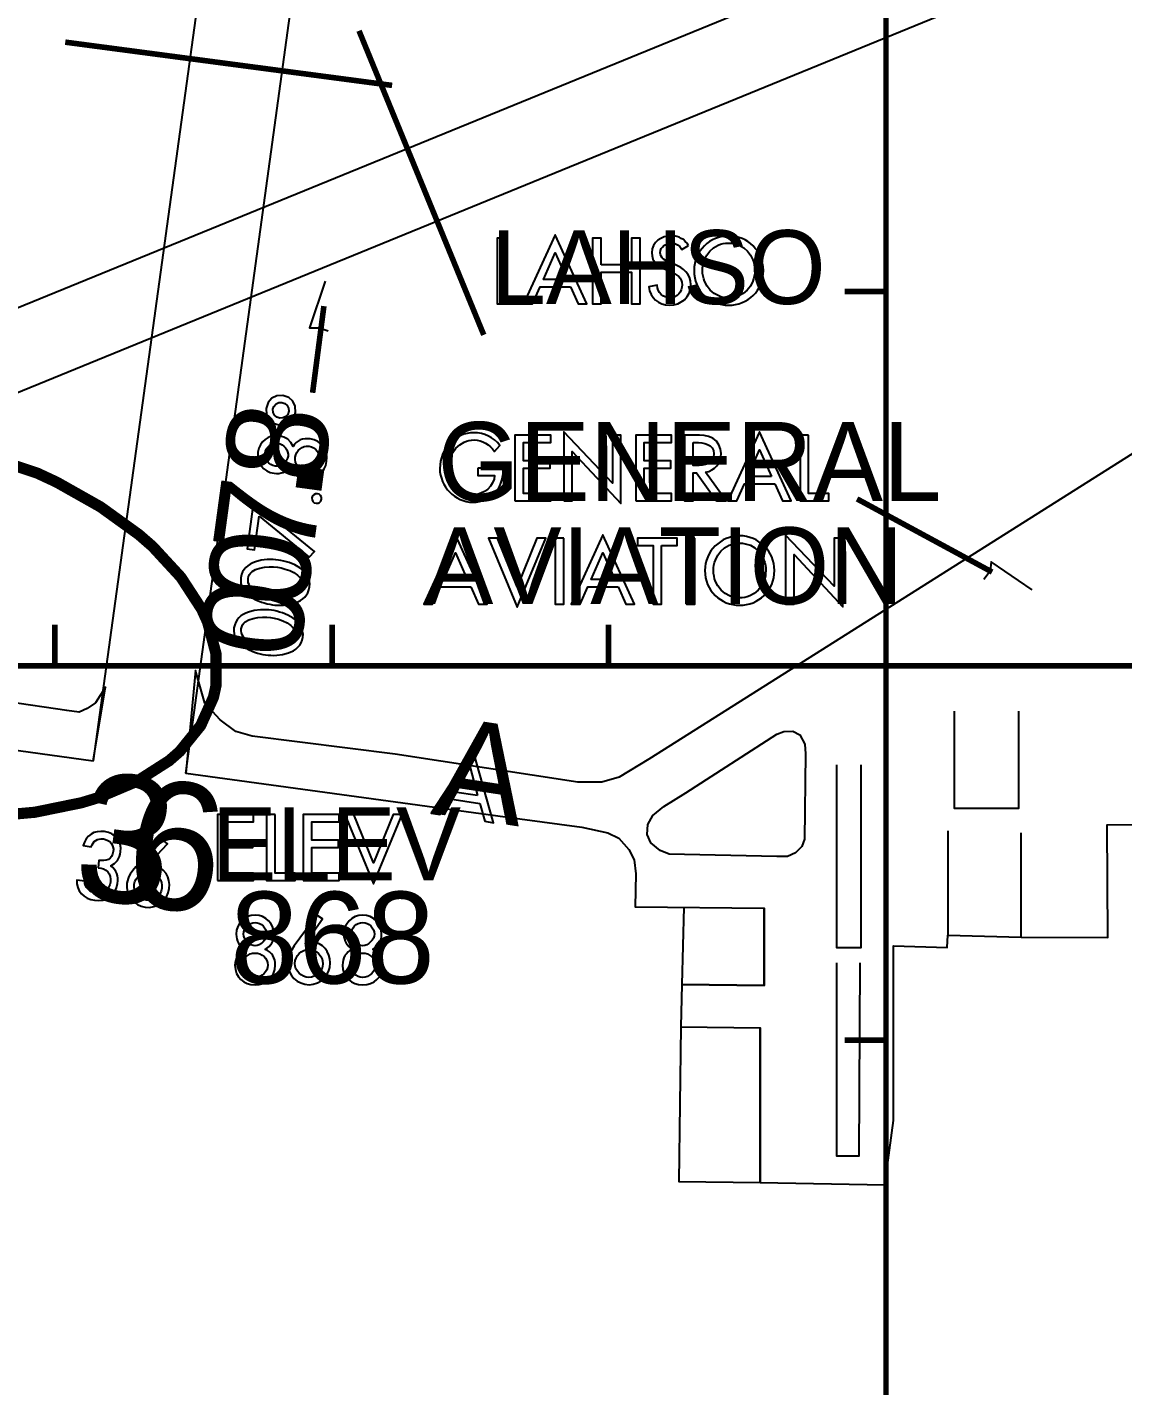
# Model space of a CAD drawing. Extents: x 0.08 to 5.7, y 0.31 to 7.95.
# Drawn here: x 1.497 to 2.559, y 1.907 to 3.225 of the extents above; entities that cross this region are included whole.
import ezdxf

# ---------------------------------------------------------------- set-up
doc = ezdxf.new("R2010")
doc.units = 0
doc.layers.get('0').update_dxf_attribs({"linetype": 'CONTINUOUS'})

msp = doc.modelspace()

# ---------------------------------------------------------------- linework, layer by layer
at = {"color": 0, "const_width": 0.005417}
for points in [[(2.32958, 7.62392), (2.32958, 6.23568), (2.32958, 2.60525), (2.32958, 1.48639)], [(1.93956, 2.92626), (1.81862, 3.22114)], [(1.85069, 3.16818), (1.53375, 3.21012)], [(2.28961, 2.96821), (2.32958, 2.96821)], [(1.78456, 2.95415), (1.7736, 2.87011)], [(2.30154, 2.76719), (2.43251, 2.69624)], [(1.52376, 2.60525), (1.52376, 2.64529)], [(1.79264, 2.60525), (1.79264, 2.64529)], [(2.06054, 2.60525), (2.06054, 2.64529)], [(0.253039, 2.60525), (2.32958, 2.60525), (4.27626, 2.60525)], [(2.28961, 2.24235), (2.32958, 2.24235)]]:
    msp.add_lwpolyline(points, dxfattribs=at)
at = {"color": 0}
for points in [[(1.65072, 2.50125), (2.13861, 6.05572), (2.05057, 6.06765), (1.56071, 2.51318)], [(1.09277, 2.70915), (4.08029, 3.93099), (4.05126, 4), (1.06375, 2.77919)], [(1.96083, 3.02001), (1.95247, 3.02001), (1.95247, 2.95628), (1.98025, 2.95628), (1.98025, 2.96332), (1.96083, 2.96332), (1.96083, 3.02001)], [(2.0236, 2.97276), (2.03097, 2.95628), (2.03961, 2.95628), (2.0089, 3.02333), (1.97819, 2.95628), (1.98682, 2.95628), (1.99414, 2.97276), (2.0236, 2.97276)], [(2.05333, 2.99403), (2.05333, 3.02001), (2.04497, 3.02001), (2.04497, 2.95628), (2.05333, 2.95628), (2.05333, 2.98693), (2.0829, 2.98693), (2.0829, 2.95628), (2.0911, 2.95628), (2.0911, 3.02001), (2.0829, 3.02001), (2.0829, 2.99403), (2.05333, 2.99403)], [(2.13818, 3.01292), (2.13667, 3.01514), (2.13499, 3.01693), (2.13319, 3.01861), (2.13112, 3.01986), (2.12901, 3.021), (2.12668, 3.02165), (2.12418, 3.02225), (2.12153, 3.02235), (2.11789, 3.02208), (2.11442, 3.02126), (2.11128, 3.01986), (2.10835, 3.01807), (2.10596, 3.01568), (2.10417, 3.01292), (2.10292, 3.0096), (2.10249, 3.00597), (2.10275, 3.00276), (2.10362, 2.99983), (2.10499, 2.9975), (2.10682, 2.99544), (2.10889, 2.9936), (2.11139, 2.99197), (2.11388, 2.99056), (2.11664, 2.98931), (2.12099, 2.98736), (2.125, 2.9854), (2.12864, 2.98292), (2.12999, 2.98139), (2.13112, 2.97944), (2.13178, 2.97738), (2.13194, 2.97487), (2.13178, 2.97239), (2.13112, 2.97), (2.13015, 2.96778), (2.12875, 2.96599), (2.12696, 2.96431), (2.125, 2.96306), (2.12278, 2.96235), (2.12028, 2.96208), (2.11778, 2.96235), (2.1154, 2.96306), (2.11333, 2.96419), (2.11154, 2.96556), (2.10986, 2.9675), (2.10872, 2.96957), (2.10807, 2.97194), (2.10781, 2.97461), (2.09961, 2.97276), (2.10042, 2.96903), (2.10178, 2.96556), (2.10374, 2.96251), (2.10622, 2.96001), (2.10906, 2.9579), (2.11236, 2.95628), (2.11583, 2.95529), (2.11957, 2.95503), (2.12375, 2.9554), (2.12765, 2.95637), (2.13112, 2.95817), (2.13417, 2.96039), (2.13683, 2.96332), (2.13861, 2.96679), (2.13986, 2.97054), (2.14031, 2.97487), (2.13997, 2.97874), (2.13906, 2.9821), (2.13747, 2.98503), (2.13558, 2.98753), (2.13319, 2.98975), (2.13053, 2.99154), (2.1275, 2.99322), (2.12418, 2.99474), (2.11957, 2.99653), (2.11654, 2.99794), (2.11376, 2.99983), (2.11253, 3.00108), (2.11154, 3.0025), (2.11094, 3.00418), (2.11068, 3.00597), (2.11094, 3.00792), (2.11165, 3.00987), (2.11279, 3.01139), (2.11415, 3.01281), (2.11762, 3.0146), (2.12136, 3.01531), (2.12472, 3.01486), (2.12739, 3.01372), (2.12972, 3.01183), (2.13151, 3.009), (2.13818, 3.01292)], [(2.17708, 3.02235), (2.17378, 3.02225), (2.17042, 3.02165), (2.16721, 3.02083), (2.16417, 3.01975), (2.16124, 3.01833), (2.15847, 3.01665), (2.15582, 3.01471), (2.15349, 3.01247), (2.15126, 3.01014), (2.14931, 3.00765), (2.14751, 3.00489), (2.14611, 3.00179), (2.14501, 2.99875), (2.14415, 2.99556), (2.14361, 2.99208), (2.14344, 2.98861), (2.14361, 2.98514), (2.14415, 2.98167), (2.14501, 2.97835), (2.14611, 2.97515), (2.14751, 2.97222), (2.14914, 2.96946), (2.1511, 2.96679), (2.15332, 2.96457), (2.15571, 2.96235), (2.15831, 2.96056), (2.16114, 2.95888), (2.16401, 2.95751), (2.1671, 2.95637), (2.17042, 2.95568), (2.17361, 2.95514), (2.17708, 2.95503), (2.18056, 2.95514), (2.18375, 2.95568), (2.18707, 2.95637), (2.19015, 2.95751), (2.19303, 2.95888), (2.19586, 2.96056), (2.19846, 2.96235), (2.20085, 2.96457), (2.20307, 2.96679), (2.20503, 2.96946), (2.20665, 2.97222), (2.20806, 2.97515), (2.20915, 2.97835), (2.21001, 2.98167), (2.21056, 2.98514), (2.21072, 2.98861), (2.21056, 2.99208), (2.21001, 2.99556), (2.20915, 2.99875), (2.20806, 3.00179), (2.20665, 3.00489), (2.20486, 3.00765), (2.2029, 3.01014), (2.20068, 3.01247), (2.19835, 3.01471), (2.19569, 3.01665), (2.19293, 3.01833), (2.19, 3.01975), (2.18696, 3.02083), (2.18375, 3.02165), (2.18039, 3.02225), (2.17708, 3.02235)], [(2.02029, 2.97987), (1.9975, 2.97987), (2.0089, 3.00569), (2.02029, 2.97987)], [(2.17708, 2.96208), (2.17458, 2.96224), (2.1721, 2.96263), (2.1696, 2.96322), (2.16737, 2.96419), (2.16303, 2.96653), (2.15918, 2.96972), (2.15608, 2.97364), (2.15375, 2.97819), (2.15294, 2.98068), (2.15224, 2.98318), (2.15181, 2.98583), (2.15169, 2.98861), (2.15181, 2.99137), (2.15224, 2.99403), (2.15278, 2.99653), (2.1536, 2.99892), (2.15582, 3.00347), (2.15875, 3.00738), (2.16249, 3.01069), (2.16683, 3.01318), (2.16917, 3.01406), (2.17165, 3.01471), (2.17432, 3.01514), (2.17708, 3.01531), (2.17985, 3.01514), (2.18251, 3.01471), (2.185, 3.01406), (2.18733, 3.01318), (2.19168, 3.01069), (2.19542, 3.00738), (2.19835, 3.00347), (2.20057, 2.99892), (2.20139, 2.99653), (2.20193, 2.99403), (2.20236, 2.99137), (2.20247, 2.98861), (2.20236, 2.98583), (2.20193, 2.98318), (2.20122, 2.98068), (2.20042, 2.97819), (2.19808, 2.97364), (2.19499, 2.96972), (2.19114, 2.96653), (2.18679, 2.96419), (2.18457, 2.96322), (2.18207, 2.96263), (2.17958, 2.96224), (2.17708, 2.96208)], [(1.78569, 2.97819), (1.77067, 2.93321), (1.77957, 2.93321), (1.78863, 2.93012)], [(1.72846, 2.85499), (1.72889, 2.84918), (1.73122, 2.84429), (1.73529, 2.84071), (1.741, 2.83886), (1.74681, 2.83919), (1.75168, 2.84153), (1.75526, 2.84554), (1.75711, 2.85113), (1.75678, 2.8571), (1.75456, 2.86208), (1.75043, 2.86556), (1.74485, 2.86735), (1.73887, 2.86708), (1.73406, 2.86486), (1.73042, 2.86068), (1.72846, 2.85499)], [(1.75043, 2.85211), (1.74946, 2.84918), (1.7475, 2.84694), (1.74485, 2.84571), (1.74181, 2.84543), (1.73887, 2.84651), (1.73665, 2.84847), (1.7354, 2.85113), (1.73514, 2.85417), (1.73611, 2.85693), (1.73817, 2.85932), (1.74083, 2.86057), (1.74387, 2.86083), (1.74681, 2.85969), (1.74903, 2.85781), (1.75028, 2.85514), (1.75043, 2.85211)], [(1.76585, 2.78678), (1.77012, 2.78668), (1.77388, 2.78722), (1.77735, 2.78863), (1.78043, 2.79058), (1.78293, 2.79308), (1.78489, 2.79622), (1.7864, 2.79969), (1.78722, 2.8036), (1.78749, 2.80751), (1.78694, 2.81125), (1.78581, 2.81489), (1.78401, 2.81793), (1.78168, 2.82069), (1.77875, 2.82292), (1.77528, 2.82443), (1.77111, 2.82542), (1.76861, 2.82557), (1.76628, 2.82557), (1.76389, 2.82497), (1.76167, 2.82433), (1.7596, 2.82319), (1.75776, 2.82183), (1.75613, 2.82015), (1.75472, 2.81803), (1.7525, 2.82194), (1.74946, 2.82497), (1.74761, 2.82622), (1.74571, 2.8271), (1.7436, 2.82781), (1.74126, 2.82835), (1.73736, 2.82844), (1.73372, 2.8279), (1.73042, 2.82667), (1.72749, 2.82488), (1.72488, 2.82249), (1.72293, 2.81972), (1.7214, 2.8164), (1.72054, 2.81267), (1.72043, 2.80875), (1.72097, 2.80528), (1.72206, 2.80192), (1.7239, 2.79889), (1.72624, 2.79639), (1.72917, 2.79443), (1.73247, 2.79292), (1.73628, 2.7921), (1.73861, 2.79183), (1.741, 2.79194), (1.74306, 2.79237), (1.74511, 2.79292), (1.74892, 2.79497), (1.75196, 2.79807), (1.75276, 2.79568), (1.7539, 2.79372), (1.75526, 2.79194), (1.75711, 2.79042), (1.759, 2.78901), (1.76113, 2.78803), (1.76346, 2.78722), (1.76585, 2.78678)], [(1.72749, 2.81168), (1.72808, 2.81392), (1.729, 2.81581), (1.73025, 2.81749), (1.73193, 2.81901), (1.73372, 2.82015), (1.73583, 2.82096), (1.7379, 2.8214), (1.74029, 2.82124), (1.74224, 2.82069), (1.74403, 2.81972), (1.74571, 2.81847), (1.74724, 2.81679), (1.74849, 2.81489), (1.74929, 2.81278), (1.74983, 2.81071), (1.74983, 2.8086), (1.74929, 2.80664), (1.74821, 2.80474), (1.74681, 2.80306), (1.74511, 2.80154), (1.74333, 2.80029), (1.74126, 2.79943), (1.73931, 2.79904), (1.73719, 2.79904), (1.73503, 2.79958), (1.73307, 2.80057), (1.73122, 2.80181), (1.72971, 2.8035), (1.72862, 2.80528), (1.72792, 2.80735), (1.72749, 2.80946), (1.72749, 2.81168)], [(1.93386, 2.7971), (1.93386, 2.78999), (1.95014, 2.78999), (1.9496, 2.78624), (1.94819, 2.78267), (1.94613, 2.77946), (1.94336, 2.77669), (1.94026, 2.77431), (1.93679, 2.77262), (1.93332, 2.77154), (1.92958, 2.77111), (1.92708, 2.77126), (1.92469, 2.77165), (1.92236, 2.77235), (1.92014, 2.77333), (1.91596, 2.77582), (1.91237, 2.77903), (1.90944, 2.78293), (1.90722, 2.78737), (1.90571, 2.7921), (1.90528, 2.79693), (1.90543, 2.79969), (1.90571, 2.80251), (1.90642, 2.80501), (1.90722, 2.80761), (1.90944, 2.81222), (1.91249, 2.81625), (1.91624, 2.81961), (1.92042, 2.8221), (1.92279, 2.82308), (1.92512, 2.82374), (1.92763, 2.82417), (1.93028, 2.82433), (1.93321, 2.824), (1.93599, 2.82346), (1.93875, 2.82249), (1.94125, 2.82124), (1.94374, 2.81972), (1.94613, 2.81776), (1.94819, 2.81569), (1.94997, 2.81332), (1.95529, 2.8189), (1.95281, 2.82183), (1.95014, 2.82433), (1.94721, 2.82639), (1.94401, 2.82818), (1.94069, 2.82958), (1.93722, 2.83057), (1.9336, 2.83111), (1.93001, 2.83137), (1.92665, 2.83128), (1.92333, 2.83068), (1.92014, 2.82986), (1.91721, 2.82861), (1.91428, 2.82721), (1.91151, 2.82557), (1.90901, 2.82346), (1.90668, 2.82124), (1.90457, 2.8189), (1.90261, 2.81614), (1.90099, 2.81332), (1.89958, 2.81028), (1.89849, 2.80707), (1.89762, 2.80376), (1.89725, 2.80029), (1.89692, 2.79665), (1.89708, 2.79346), (1.89762, 2.79025), (1.89849, 2.78722), (1.89958, 2.78418), (1.90099, 2.78142), (1.9025, 2.77875), (1.90446, 2.7761), (1.90653, 2.77376), (1.90875, 2.77165), (1.91124, 2.76975), (1.9139, 2.76807), (1.91667, 2.76665), (1.9196, 2.76557), (1.92264, 2.76471), (1.92583, 2.76417), (1.92914, 2.76406), (1.93235, 2.76417), (1.93544, 2.7646), (1.93832, 2.7654), (1.94114, 2.76639), (1.94362, 2.76764), (1.94613, 2.76915), (1.94835, 2.77083), (1.95031, 2.77279), (1.95221, 2.77501), (1.95378, 2.77735), (1.95514, 2.77983), (1.95628, 2.7825), (1.95725, 2.78543), (1.9579, 2.78836), (1.95833, 2.79139), (1.9585, 2.7946), (1.9585, 2.7971), (1.93386, 2.7971)], [(1.96983, 2.76531), (2.00456, 2.76531), (2.00456, 2.77235), (1.97819, 2.77235), (1.97819, 2.7971), (2.0039, 2.7971), (2.0039, 2.80414), (1.97819, 2.80414), (1.97819, 2.82194), (2.00456, 2.82194), (2.00456, 2.82904), (1.96983, 2.82904), (1.96983, 2.76531)], [(2.01719, 2.76531), (2.02539, 2.76531), (2.02539, 2.81332), (2.07264, 2.76264), (2.07264, 2.82904), (2.06446, 2.82904), (2.06446, 2.7825), (2.01719, 2.83208), (2.01719, 2.76531)], [(2.08697, 2.76531), (2.12169, 2.76531), (2.12169, 2.77235), (2.09526, 2.77235), (2.09526, 2.7971), (2.12099, 2.7971), (2.12099, 2.80414), (2.09526, 2.80414), (2.09526, 2.82194), (2.12169, 2.82194), (2.12169, 2.82904), (2.08697, 2.82904), (2.08697, 2.76531)], [(2.15446, 2.79318), (2.15793, 2.79389), (2.16081, 2.79531), (2.16347, 2.7971), (2.16569, 2.79932), (2.16737, 2.80192), (2.16863, 2.80474), (2.16943, 2.80794), (2.16971, 2.81108), (2.16917, 2.81554), (2.16764, 2.81961), (2.16515, 2.82319), (2.16168, 2.82611), (2.1575, 2.82781), (2.15321, 2.82861), (2.14876, 2.82889), (2.14432, 2.82904), (2.13433, 2.82904), (2.13433, 2.76531), (2.14253, 2.76531), (2.14253, 2.79237), (2.146, 2.79237), (2.16515, 2.76531), (2.17458, 2.76531), (2.15446, 2.79318)], [(2.14253, 2.82194), (2.14475, 2.82194), (2.14779, 2.82183), (2.15099, 2.8215), (2.15386, 2.82096), (2.15668, 2.81999), (2.15901, 2.81862), (2.16097, 2.81668), (2.16222, 2.81401), (2.16265, 2.81082), (2.16222, 2.80751), (2.16114, 2.80485), (2.15929, 2.8029), (2.15707, 2.80138), (2.15446, 2.8004), (2.15136, 2.79986), (2.14833, 2.79958), (2.14513, 2.79943), (2.14253, 2.79943), (2.14253, 2.82194)], [(2.22179, 2.78179), (2.22917, 2.76531), (2.23779, 2.76531), (2.20708, 2.83236), (2.17638, 2.76531), (2.185, 2.76531), (2.19239, 2.78179), (2.22179, 2.78179)], [(2.25456, 2.82904), (2.24625, 2.82904), (2.24625, 2.76531), (2.27403, 2.76531), (2.27403, 2.77235), (2.25456, 2.77235), (2.25456, 2.82904)], [(1.75678, 2.80761), (1.75737, 2.81), (1.75836, 2.81222), (1.75971, 2.81418), (1.76139, 2.81581), (1.76335, 2.81706), (1.7654, 2.81803), (1.76779, 2.81847), (1.77012, 2.81847), (1.77251, 2.81776), (1.77458, 2.81679), (1.77636, 2.81526), (1.77794, 2.81347), (1.77903, 2.81142), (1.77983, 2.80919), (1.78028, 2.80681), (1.78028, 2.80458), (1.77974, 2.80225), (1.7786, 2.80012), (1.77724, 2.79818), (1.77556, 2.79656), (1.7736, 2.79514), (1.77154, 2.79432), (1.76915, 2.79372), (1.76682, 2.79389), (1.76443, 2.79443), (1.76237, 2.79542), (1.76058, 2.79693), (1.759, 2.79878), (1.75792, 2.80067), (1.75711, 2.8029), (1.75667, 2.80528), (1.75678, 2.80761)], [(2.21847, 2.7889), (2.19569, 2.7889), (2.20708, 2.81472), (2.21847, 2.7889)], [(1.77289, 2.76818), (1.77306, 2.76639), (1.77388, 2.76471), (1.77528, 2.76346), (1.77696, 2.76292), (1.77886, 2.76307), (1.78043, 2.76372), (1.78168, 2.76514), (1.78222, 2.76693), (1.78207, 2.76878), (1.78142, 2.7704), (1.78, 2.77165), (1.77821, 2.77225), (1.77636, 2.77208), (1.77474, 2.77126), (1.77349, 2.77001), (1.77289, 2.76818)], [(1.72168, 2.75054), (1.77012, 2.71056), (1.77539, 2.7161), (1.71636, 2.76443), (1.71012, 2.71875), (1.71724, 2.71778), (1.72168, 2.75054)], [(1.92692, 2.68181), (1.93431, 2.66525), (1.94293, 2.66525), (1.91222, 2.73236), (1.8814, 2.66525), (1.88997, 2.66525), (1.89735, 2.68181), (1.92692, 2.68181)], [(1.9529, 2.729), (1.94428, 2.729), (1.97206, 2.66211), (1.99972, 2.729), (1.991, 2.729), (1.97206, 2.68207), (1.9529, 2.729)], [(2.01708, 2.729), (2.00874, 2.729), (2.00874, 2.66525), (2.01708, 2.66525), (2.01708, 2.729)], [(2.06988, 2.68181), (2.07721, 2.66525), (2.08583, 2.66525), (2.05512, 2.73236), (2.02447, 2.66525), (2.03304, 2.66525), (2.04042, 2.68181), (2.06988, 2.68181)], [(2.11193, 2.72194), (2.12722, 2.72194), (2.12722, 2.729), (2.08849, 2.729), (2.08849, 2.72194), (2.10374, 2.72194), (2.10374, 2.66525), (2.11193, 2.66525), (2.11193, 2.72194)], [(2.14432, 2.729), (2.13612, 2.729), (2.13612, 2.66525), (2.14432, 2.66525), (2.14432, 2.729)], [(2.18778, 2.73139), (2.18431, 2.73122), (2.1811, 2.73068), (2.1779, 2.72987), (2.17469, 2.72874), (2.17182, 2.72738), (2.16906, 2.72569), (2.1665, 2.72374), (2.16401, 2.72168), (2.16178, 2.71918), (2.15989, 2.71669), (2.15821, 2.71386), (2.15679, 2.71099), (2.15554, 2.70779), (2.15474, 2.70458), (2.15429, 2.70122), (2.15403, 2.69775), (2.15429, 2.69417), (2.15474, 2.69069), (2.15554, 2.68733), (2.15668, 2.68419), (2.15821, 2.68126), (2.15989, 2.6785), (2.16178, 2.676), (2.16401, 2.67361), (2.16639, 2.67139), (2.16906, 2.6696), (2.17182, 2.66792), (2.17469, 2.6665), (2.17779, 2.66542), (2.18099, 2.66471), (2.18431, 2.66417), (2.18778, 2.66401), (2.19114, 2.66417), (2.19444, 2.66471), (2.19764, 2.66542), (2.20068, 2.6665), (2.20378, 2.66792), (2.20637, 2.6696), (2.20904, 2.67139), (2.21137, 2.67361), (2.2136, 2.676), (2.21556, 2.6785), (2.21724, 2.68126), (2.21875, 2.68419), (2.21983, 2.68733), (2.22071, 2.69069), (2.22125, 2.69417), (2.2214, 2.69775), (2.22125, 2.70122), (2.22071, 2.70458), (2.21983, 2.70779), (2.21875, 2.71099), (2.21724, 2.71386), (2.21556, 2.71669), (2.2136, 2.71918), (2.21137, 2.72168), (2.20904, 2.72374), (2.20637, 2.72569), (2.20361, 2.72738), (2.20068, 2.72874), (2.19764, 2.72987), (2.19444, 2.73068), (2.19114, 2.73122), (2.18778, 2.73139)], [(2.23221, 2.66525), (2.24056, 2.66525), (2.24056, 2.71332), (2.28776, 2.66265), (2.28776, 2.729), (2.27946, 2.729), (2.27946, 2.68251), (2.23221, 2.7321), (2.23221, 2.66525)], [(1.92361, 2.68892), (1.90072, 2.68892), (1.91222, 2.71485), (1.92361, 2.68892)], [(2.06651, 2.68892), (2.04363, 2.68892), (2.05512, 2.71485), (2.06651, 2.68892)], [(2.18778, 2.67111), (2.18511, 2.67122), (2.18261, 2.67165), (2.18028, 2.67236), (2.1779, 2.67318), (2.17361, 2.67557), (2.16986, 2.67876), (2.16667, 2.68278), (2.16428, 2.68722), (2.16347, 2.68972), (2.16292, 2.69222), (2.16249, 2.69499), (2.16237, 2.69775), (2.16249, 2.70042), (2.16276, 2.70307), (2.16336, 2.70557), (2.16417, 2.7079), (2.16639, 2.71251), (2.16943, 2.71636), (2.17307, 2.71972), (2.17751, 2.72222), (2.17985, 2.72304), (2.18235, 2.72374), (2.185, 2.72418), (2.18778, 2.72428), (2.19043, 2.72418), (2.19303, 2.72374), (2.19553, 2.72304), (2.19808, 2.72222), (2.20236, 2.71972), (2.20594, 2.71636), (2.20904, 2.71251), (2.21126, 2.7079), (2.21208, 2.70557), (2.21263, 2.70307), (2.21306, 2.70042), (2.21306, 2.69775), (2.21289, 2.69499), (2.21263, 2.69222), (2.21197, 2.68972), (2.2111, 2.68722), (2.20876, 2.68278), (2.20557, 2.67876), (2.20182, 2.67557), (2.19749, 2.67318), (2.19515, 2.67236), (2.19276, 2.67165), (2.19026, 2.67122), (2.18778, 2.67111)], [(1.77067, 2.68181), (1.77083, 2.68474), (1.77056, 2.6875), (1.76986, 2.69015), (1.76878, 2.69249), (1.76736, 2.69472), (1.76557, 2.69683), (1.76346, 2.69862), (1.76124, 2.70031), (1.7564, 2.70318), (1.75097, 2.7054), (1.74832, 2.70628), (1.74556, 2.70692), (1.74289, 2.70751), (1.7404, 2.7079), (1.7379, 2.70817), (1.73529, 2.7085), (1.73236, 2.7085), (1.7296, 2.70833), (1.72374, 2.70763), (1.71821, 2.70628), (1.71556, 2.70514), (1.71306, 2.70389), (1.71083, 2.70236), (1.70876, 2.70068), (1.70708, 2.69862), (1.70568, 2.6964), (1.70458, 2.69374), (1.70404, 2.69081), (1.70389, 2.68793), (1.70415, 2.68511), (1.70486, 2.68251), (1.70594, 2.68012), (1.70751, 2.6779), (1.70915, 2.67583), (1.71126, 2.67404), (1.71349, 2.67219), (1.71858, 2.66943), (1.7239, 2.66721), (1.72667, 2.66639), (1.72944, 2.66558), (1.7321, 2.66499), (1.7346, 2.66461), (1.73708, 2.66428), (1.73975, 2.66417), (1.74251, 2.66417), (1.74544, 2.66428), (1.75108, 2.66499), (1.75667, 2.66639), (1.75933, 2.66749), (1.76183, 2.66872), (1.76406, 2.67031), (1.76594, 2.67193), (1.76764, 2.67404), (1.76904, 2.67626), (1.77001, 2.67887), (1.77067, 2.68181)], [(1.71099, 2.68989), (1.71153, 2.69194), (1.71235, 2.69374), (1.71349, 2.69526), (1.71485, 2.69667), (1.71832, 2.69874), (1.7225, 2.70014), (1.72694, 2.70096), (1.73156, 2.70139), (1.73568, 2.70122), (1.73942, 2.70096), (1.74306, 2.70031), (1.74707, 2.69917), (1.75142, 2.69764), (1.75543, 2.69569), (1.759, 2.69319), (1.76183, 2.69026), (1.76281, 2.68858), (1.76346, 2.68679), (1.76372, 2.68485), (1.76372, 2.68278), (1.76318, 2.68072), (1.76237, 2.67887), (1.76124, 2.67736), (1.75987, 2.676), (1.7564, 2.67389), (1.75222, 2.67253), (1.74778, 2.67165), (1.74333, 2.67122), (1.73915, 2.67139), (1.7354, 2.67165), (1.73182, 2.67236), (1.72765, 2.67344), (1.72347, 2.67503), (1.71929, 2.67692), (1.71571, 2.67947), (1.71289, 2.68235), (1.71197, 2.68403), (1.71126, 2.68582), (1.71099, 2.68778), (1.71099, 2.68989)], [(2.47151, 2.67914), (2.43153, 2.70628), (2.43056, 2.69721), (2.42458, 2.68918)], [(1.76406, 2.63303), (1.76432, 2.63596), (1.76389, 2.63872), (1.76318, 2.64139), (1.7621, 2.64378), (1.76069, 2.646), (1.7589, 2.64806), (1.75694, 2.64985), (1.75472, 2.65153), (1.74972, 2.65446), (1.74447, 2.65668), (1.74164, 2.6575), (1.73904, 2.65831), (1.73639, 2.6589), (1.73389, 2.65929), (1.73122, 2.65956), (1.72862, 2.65972), (1.72586, 2.65972), (1.72293, 2.65956), (1.71707, 2.6589), (1.71153, 2.6575), (1.70888, 2.65653), (1.70638, 2.65517), (1.70415, 2.65375), (1.70221, 2.65196), (1.70042, 2.65001), (1.699, 2.64762), (1.69808, 2.64501), (1.69737, 2.64208), (1.69721, 2.63917), (1.69749, 2.63639), (1.69819, 2.63374), (1.69933, 2.6314), (1.70085, 2.62918), (1.70264, 2.62706), (1.70458, 2.62528), (1.70692, 2.62358), (1.71197, 2.62071), (1.71733, 2.61849), (1.72017, 2.61762), (1.72276, 2.61697), (1.72542, 2.61637), (1.72792, 2.616), (1.73042, 2.61567), (1.73318, 2.61556), (1.73594, 2.6154), (1.73876, 2.61556), (1.74457, 2.61626), (1.75017, 2.61778), (1.75265, 2.61876), (1.75515, 2.62001), (1.75737, 2.62153), (1.75933, 2.62332), (1.76113, 2.62528), (1.76247, 2.62765), (1.76346, 2.63015), (1.76406, 2.63303)], [(1.70443, 2.64128), (1.70486, 2.64318), (1.70568, 2.64501), (1.70682, 2.64654), (1.70817, 2.64789), (1.71181, 2.65001), (1.71582, 2.65136), (1.72043, 2.65224), (1.72488, 2.65261), (1.72917, 2.6525), (1.73281, 2.65224), (1.73639, 2.65153), (1.74056, 2.65056), (1.74474, 2.64887), (1.74892, 2.64692), (1.75239, 2.64442), (1.75515, 2.64154), (1.75613, 2.63986), (1.75678, 2.63807), (1.75711, 2.63612), (1.75711, 2.634), (1.75651, 2.63194), (1.75586, 2.63026), (1.75456, 2.62864), (1.75319, 2.62739), (1.74972, 2.62517), (1.74571, 2.62375), (1.74126, 2.62294), (1.73665, 2.62261), (1.73247, 2.62261), (1.72889, 2.62294), (1.72515, 2.62358), (1.72114, 2.62472), (1.71679, 2.62625), (1.71278, 2.62819), (1.70915, 2.63069), (1.70628, 2.63374), (1.70529, 2.63542), (1.70458, 2.63721), (1.70432, 2.63917), (1.70443, 2.64128)], [(2.39556, 2.56125), (2.39556, 2.46724), (2.4585, 2.46724), (2.4585, 2.56125)], [(1.93582, 2.47194), (1.94069, 2.45458), (1.94917, 2.45318), (1.92887, 2.52414), (1.88846, 2.46251), (1.89692, 2.4611), (1.90668, 2.4764), (1.93582, 2.47194)], [(1.9336, 2.47944), (1.91114, 2.48292), (1.92626, 2.50678), (1.9336, 2.47944)], [(2.28153, 2.50933), (2.28153, 2.33225), (2.30556, 2.33225), (2.30556, 2.50933)], [(1.68153, 2.39725), (1.71625, 2.39725), (1.71625, 2.40429), (1.68989, 2.40429), (1.68989, 2.42914), (1.71556, 2.42914), (1.71556, 2.43625), (1.68989, 2.43625), (1.68989, 2.45404), (1.71625, 2.45404), (1.71625, 2.4611), (1.68153, 2.4611), (1.68153, 2.39725)], [(1.73719, 2.4611), (1.72889, 2.4611), (1.72889, 2.39725), (1.75667, 2.39725), (1.75667, 2.40429), (1.73719, 2.40429), (1.73719, 2.4611)], [(1.7646, 2.39725), (1.79932, 2.39725), (1.79932, 2.40429), (1.77289, 2.40429), (1.77289, 2.42914), (1.79861, 2.42914), (1.79861, 2.43625), (1.77289, 2.43625), (1.77289, 2.45404), (1.79932, 2.45404), (1.79932, 2.4611), (1.7646, 2.4611), (1.7646, 2.39725)], [(1.81358, 2.4611), (1.80485, 2.4611), (1.83263, 2.39404), (1.8604, 2.4611), (1.85167, 2.4611), (1.83263, 2.41417), (1.81358, 2.4611)], [(1.56569, 2.40956), (1.56847, 2.40918), (1.57096, 2.40831), (1.57319, 2.40707), (1.57497, 2.40543), (1.57622, 2.40349), (1.57721, 2.4011), (1.57764, 2.39849), (1.57747, 2.39556), (1.57682, 2.39307), (1.57585, 2.39085), (1.5746, 2.38889), (1.57275, 2.38721), (1.57086, 2.38596), (1.56863, 2.38514), (1.56625, 2.38471), (1.56358, 2.38487), (1.56142, 2.38525), (1.55931, 2.38612), (1.55751, 2.38721), (1.55583, 2.38861), (1.55447, 2.39031), (1.5535, 2.39219), (1.5529, 2.39432), (1.55263, 2.39654), (1.54497, 2.39762), (1.54514, 2.39378), (1.54585, 2.39031), (1.54736, 2.3871), (1.54943, 2.38433), (1.55208, 2.38194), (1.55513, 2.38015), (1.55849, 2.37875), (1.56207, 2.37793), (1.56625, 2.37765), (1.57015, 2.37819), (1.57374, 2.37929), (1.57693, 2.38112), (1.57958, 2.38346), (1.58182, 2.3865), (1.5835, 2.39014), (1.58442, 2.39432), (1.58458, 2.39681), (1.58458, 2.39931), (1.58431, 2.40169), (1.58361, 2.40386), (1.58279, 2.40597), (1.58154, 2.40793), (1.58003, 2.40972), (1.57807, 2.41124), (1.58165, 2.41363), (1.58442, 2.41667), (1.58539, 2.41846), (1.58638, 2.42057), (1.58697, 2.42264), (1.58735, 2.42486), (1.58751, 2.42876), (1.58697, 2.43224), (1.58583, 2.43544), (1.58404, 2.43821), (1.58165, 2.44054), (1.57878, 2.44239), (1.57557, 2.44374), (1.57194, 2.44461), (1.56819, 2.44472), (1.56472, 2.44444), (1.56153, 2.44362), (1.55875, 2.44206), (1.55626, 2.44015), (1.55414, 2.43767), (1.55236, 2.43446), (1.55111, 2.43099), (1.55886, 2.42985), (1.55974, 2.43181), (1.56071, 2.43349), (1.56179, 2.43485), (1.56332, 2.43599), (1.56489, 2.43679), (1.56668, 2.43733), (1.56863, 2.43767), (1.57069, 2.4375), (1.57292, 2.43696), (1.57497, 2.43608), (1.57682, 2.43485), (1.57818, 2.43349), (1.57932, 2.43164), (1.58003, 2.42974), (1.5804, 2.42751), (1.58029, 2.42512), (1.57969, 2.42253), (1.57861, 2.42042), (1.57721, 2.41889), (1.57557, 2.41764), (1.57346, 2.41694), (1.57124, 2.4165), (1.5689, 2.41639), (1.5664, 2.41667), (1.56569, 2.40956)], [(2.3896, 2.44526), (2.3896, 2.34429), (2.46056, 2.34224), (2.46056, 2.44336)], [(1.62776, 2.43696), (1.60221, 2.41043), (1.59928, 2.40696), (1.59668, 2.40321), (1.59554, 2.4011), (1.59472, 2.39903), (1.59403, 2.39681), (1.59347, 2.39442), (1.59332, 2.39031), (1.59418, 2.38624), (1.59554, 2.38249), (1.59776, 2.37918), (1.60042, 2.37625), (1.60374, 2.37392), (1.60736, 2.37224), (1.61128, 2.37125), (1.61556, 2.3711), (1.61957, 2.37181), (1.62332, 2.37321), (1.62668, 2.37528), (1.62956, 2.37804), (1.63194, 2.3814), (1.63363, 2.38514), (1.6346, 2.38943), (1.63471, 2.39333), (1.63433, 2.39708), (1.63319, 2.40072), (1.63151, 2.40386), (1.62918, 2.40679), (1.62642, 2.40918), (1.62321, 2.41081), (1.61947, 2.41178), (1.6161, 2.41178), (1.61307, 2.41114), (1.6129, 2.4114), (1.63303, 2.43261), (1.62776, 2.43696)], [(1.61219, 2.37819), (1.6096, 2.3789), (1.60721, 2.37999), (1.60499, 2.38151), (1.60335, 2.38346), (1.60194, 2.38569), (1.60097, 2.38818), (1.60042, 2.39085), (1.60053, 2.39361), (1.60124, 2.39611), (1.60238, 2.39849), (1.604, 2.40056), (1.60596, 2.40235), (1.60818, 2.40375), (1.61068, 2.40474), (1.61317, 2.40528), (1.61583, 2.40517), (1.61833, 2.40457), (1.62071, 2.40349), (1.62278, 2.40196), (1.62457, 2.40001), (1.62597, 2.39779), (1.62706, 2.39529), (1.6275, 2.39253), (1.62739, 2.3896), (1.62679, 2.38693), (1.62571, 2.3846), (1.62403, 2.38249), (1.62207, 2.38086), (1.61985, 2.37944), (1.61735, 2.37864), (1.61486, 2.37819), (1.61219, 2.37819)], [(1.69835, 2.315), (1.69874, 2.31082), (1.69987, 2.30707), (1.70167, 2.30387), (1.70404, 2.30126), (1.70692, 2.29904), (1.71029, 2.29736), (1.71386, 2.29639), (1.71793, 2.29611), (1.72179, 2.29639), (1.72553, 2.29736), (1.72889, 2.29904), (1.73167, 2.30126), (1.73406, 2.30387), (1.73583, 2.30707), (1.73693, 2.31082), (1.73736, 2.315), (1.73719, 2.31749), (1.73682, 2.31988), (1.73594, 2.32221), (1.73503, 2.32433), (1.73361, 2.32611), (1.73193, 2.32781), (1.72999, 2.32915), (1.72775, 2.33029), (1.73139, 2.33306), (1.73406, 2.33637), (1.73503, 2.33832), (1.73568, 2.34044), (1.73594, 2.34267), (1.73628, 2.345), (1.73583, 2.3489), (1.73486, 2.35249), (1.73318, 2.35558), (1.73096, 2.35818), (1.72835, 2.3604), (1.72515, 2.36208), (1.72168, 2.36307), (1.71793, 2.3635), (1.71403, 2.36307), (1.71056, 2.36208), (1.70751, 2.3604), (1.70469, 2.35818), (1.70264, 2.35558), (1.70096, 2.35249), (1.69987, 2.3489), (1.6996, 2.345), (1.69971, 2.34267), (1.70014, 2.34044), (1.70085, 2.33832), (1.70167, 2.33637), (1.70415, 2.33306), (1.70762, 2.33029), (1.70557, 2.32915), (1.70361, 2.32781), (1.7021, 2.32611), (1.70068, 2.32433), (1.69971, 2.32221), (1.699, 2.31988), (1.69846, 2.31749), (1.69835, 2.315)], [(1.77761, 2.3635), (1.75586, 2.33376), (1.75331, 2.32986), (1.75125, 2.32585), (1.75054, 2.32362), (1.74983, 2.3214), (1.74946, 2.31901), (1.74929, 2.31668), (1.74983, 2.3125), (1.75108, 2.3086), (1.75304, 2.30512), (1.75553, 2.30208), (1.75874, 2.29958), (1.76221, 2.29779), (1.76611, 2.29656), (1.77012, 2.29611), (1.77431, 2.29656), (1.77821, 2.29779), (1.78179, 2.29969), (1.78472, 2.30225), (1.78722, 2.30539), (1.78917, 2.30903), (1.79025, 2.31293), (1.79069, 2.31739), (1.79042, 2.32113), (1.78944, 2.32488), (1.78776, 2.32818), (1.78569, 2.33128), (1.78304, 2.33388), (1.78, 2.33583), (1.77653, 2.33697), (1.77279, 2.33751), (1.76942, 2.33708), (1.76654, 2.33599), (1.76628, 2.3361), (1.78331, 2.36003), (1.77761, 2.3635)], [(1.80263, 2.315), (1.80306, 2.31082), (1.80414, 2.30707), (1.80599, 2.30387), (1.80832, 2.30126), (1.81125, 2.29904), (1.81456, 2.29736), (1.81819, 2.29639), (1.82221, 2.29611), (1.82611, 2.29639), (1.82986, 2.29736), (1.83317, 2.29904), (1.83599, 2.30126), (1.83832, 2.30387), (1.84011, 2.30707), (1.84125, 2.31082), (1.84169, 2.315), (1.84153, 2.31749), (1.8411, 2.31988), (1.84028, 2.32221), (1.83931, 2.32433), (1.83789, 2.32611), (1.83626, 2.32781), (1.83431, 2.32915), (1.83208, 2.33029), (1.83572, 2.33306), (1.83832, 2.33637), (1.83931, 2.33832), (1.84, 2.34044), (1.84044, 2.34267), (1.84056, 2.345), (1.84011, 2.3489), (1.83919, 2.35249), (1.83751, 2.35558), (1.83529, 2.35818), (1.83263, 2.3604), (1.82943, 2.36208), (1.82596, 2.36307), (1.82221, 2.3635), (1.81836, 2.36307), (1.81489, 2.36208), (1.81179, 2.3604), (1.80903, 2.35818), (1.80697, 2.35558), (1.80528, 2.35249), (1.80414, 2.3489), (1.80387, 2.345), (1.80404, 2.34267), (1.80447, 2.34044), (1.80512, 2.33832), (1.80599, 2.33637), (1.8086, 2.33306), (1.81196, 2.33029), (1.80985, 2.32915), (1.80794, 2.32781), (1.80638, 2.32611), (1.80501, 2.32433), (1.80404, 2.32221), (1.80333, 2.31988), (1.8029, 2.31749), (1.80263, 2.315)], [(2.13363, 2.37125), (2.13151, 2.29622), (2.21153, 2.29531), (2.21153, 2.37028)], [(1.71793, 2.35639), (1.72, 2.35613), (1.72206, 2.35542), (1.72401, 2.35444), (1.72569, 2.35308), (1.72711, 2.3514), (1.72819, 2.34944), (1.72889, 2.34739), (1.72917, 2.345), (1.72889, 2.34304), (1.72808, 2.3411), (1.72694, 2.33919), (1.72553, 2.33751), (1.7239, 2.3361), (1.72194, 2.33485), (1.72, 2.33415), (1.71793, 2.33388), (1.71582, 2.33415), (1.71376, 2.33485), (1.71197, 2.3361), (1.71012, 2.33751), (1.70876, 2.33919), (1.70762, 2.3411), (1.70692, 2.34304), (1.70665, 2.345), (1.70692, 2.34739), (1.70751, 2.34944), (1.70861, 2.3514), (1.71001, 2.35308), (1.71164, 2.35444), (1.7136, 2.35542), (1.71571, 2.35613), (1.71793, 2.35639)], [(1.82221, 2.35639), (1.82443, 2.35613), (1.82656, 2.35542), (1.82835, 2.35444), (1.83003, 2.35308), (1.83137, 2.3514), (1.83251, 2.34944), (1.83317, 2.34739), (1.8335, 2.345), (1.83317, 2.34304), (1.83251, 2.3411), (1.83137, 2.33919), (1.82986, 2.33751), (1.82818, 2.3361), (1.82622, 2.33485), (1.82433, 2.33415), (1.82221, 2.33388), (1.82015, 2.33415), (1.81803, 2.33485), (1.81625, 2.3361), (1.81446, 2.33751), (1.81304, 2.33919), (1.81196, 2.3411), (1.81125, 2.34304), (1.81099, 2.345), (1.81125, 2.34739), (1.81196, 2.34944), (1.81293, 2.3514), (1.81429, 2.35308), (1.81597, 2.35444), (1.81793, 2.35542), (1.81999, 2.35613), (1.82221, 2.35639)], [(1.71793, 2.32682), (1.72026, 2.32656), (1.7225, 2.32596), (1.72461, 2.32488), (1.72651, 2.32346), (1.72808, 2.32167), (1.72933, 2.31972), (1.72999, 2.31749), (1.73025, 2.315), (1.72999, 2.31267), (1.72917, 2.31054), (1.72808, 2.30849), (1.7264, 2.30664), (1.72461, 2.30528), (1.7225, 2.30414), (1.72017, 2.3035), (1.71793, 2.30317), (1.71556, 2.3035), (1.71332, 2.30414), (1.7111, 2.30528), (1.70931, 2.30664), (1.70779, 2.30849), (1.70654, 2.31054), (1.70568, 2.31267), (1.7054, 2.315), (1.70568, 2.31749), (1.70654, 2.31972), (1.70762, 2.32167), (1.70931, 2.32346), (1.7111, 2.32488), (1.71322, 2.32596), (1.71544, 2.32656), (1.71793, 2.32682)], [(1.77001, 2.30317), (1.76736, 2.3035), (1.76486, 2.30431), (1.76247, 2.30556), (1.76058, 2.30724), (1.7589, 2.30931), (1.75749, 2.31153), (1.75667, 2.31418), (1.7564, 2.31679), (1.75678, 2.31944), (1.75765, 2.32194), (1.7589, 2.32433), (1.76069, 2.32622), (1.76264, 2.3279), (1.76497, 2.32932), (1.76753, 2.33014), (1.77001, 2.3304), (1.77251, 2.33014), (1.77501, 2.32932), (1.77735, 2.32807), (1.77929, 2.32639), (1.78108, 2.32443), (1.7825, 2.3221), (1.78331, 2.31928), (1.78364, 2.3164), (1.78331, 2.31375), (1.7825, 2.31125), (1.78125, 2.30903), (1.77946, 2.30707), (1.7775, 2.30539), (1.77512, 2.30431), (1.77262, 2.3035), (1.77001, 2.30317)], [(1.82221, 2.32682), (1.8246, 2.32656), (1.82682, 2.32596), (1.82889, 2.32488), (1.83083, 2.32346), (1.83236, 2.32167), (1.83361, 2.31972), (1.83431, 2.31749), (1.83458, 2.315), (1.83431, 2.31267), (1.8335, 2.31054), (1.83236, 2.30849), (1.83068, 2.30664), (1.82889, 2.30528), (1.82682, 2.30414), (1.8246, 2.3035), (1.82221, 2.30317), (1.81988, 2.3035), (1.81765, 2.30414), (1.81554, 2.30528), (1.81358, 2.30664), (1.81207, 2.30849), (1.81082, 2.31054), (1.81, 2.31267), (1.80974, 2.315), (1.81, 2.31749), (1.81082, 2.31972), (1.81196, 2.32167), (1.81358, 2.32346), (1.81543, 2.32488), (1.81749, 2.32596), (1.81988, 2.32656), (1.82221, 2.32682)], [(2.28153, 2.31739), (2.28153, 2.13026), (2.3036, 2.13026), (2.30458, 2.31739)], [(2.13053, 2.25526), (2.12864, 2.10525), (2.20763, 2.10433), (2.20763, 2.25429)]]:
    msp.add_lwpolyline(points, dxfattribs=at)
at = {"color": 254}
for points in [[(2.69792, 2.89264), (2.09972, 2.51486), (2.07086, 2.49724), (2.05404, 2.49235), (2.03082, 2.49235), (1.85374, 2.51958), (1.71511, 2.53711), (1.69917, 2.5415), (1.68403, 2.55279), (1.66917, 2.56917), (1.66, 2.60086), (1.65072, 2.50125), (1.97444, 2.45708), (2.03456, 2.44874), (2.05974, 2.44347), (2.07053, 2.43832), (2.08014, 2.42708), (2.08539, 2.4171), (2.08708, 2.4036), (2.08653, 2.37153), (2.21153, 2.37028), (2.21153, 2.29531), (2.13167, 2.29622), (2.13053, 2.25526), (2.20763, 2.25429), (2.20763, 2.10433), (2.32861, 2.10194), (2.33681, 2.16428), (2.33681, 2.33376), (2.38906, 2.33225), (2.3896, 2.34429), (2.46056, 2.34224), (2.54486, 2.34196), (2.54417, 2.45111), (2.60596, 2.45156)], [(1.16775, 2.63997), (1.15777, 2.66569), (1.155, 2.67958), (1.15386, 2.69526), (1.1575, 2.71083), (1.16694, 2.7239), (1.19721, 2.76096), (1.09277, 2.70915), (1.14708, 2.57026), (1.56071, 2.51318), (1.57275, 2.58475), (1.56293, 2.56944), (1.55513, 2.56401), (1.54719, 2.56044), (1.53543, 2.56196), (1.47808, 2.57026), (1.21794, 2.60585), (1.21533, 2.60613), (1.1907, 2.61486), (1.18848, 2.61637), (1.18614, 2.61794), (1.16889, 2.63769), (1.16775, 2.63997)], [(2.13542, 2.4821), (2.22364, 2.53917), (2.23058, 2.5415), (2.23942, 2.54194), (2.24599, 2.53836), (2.25082, 2.52929), (2.25168, 2.52001), (2.25043, 2.43733), (2.24804, 2.43001), (2.24197, 2.42389), (2.23415, 2.42031), (2.22364, 2.42031), (2.11947, 2.42264), (2.11057, 2.42638), (2.10151, 2.43375), (2.09793, 2.44179), (2.09874, 2.45156), (2.10362, 2.46012), (2.11415, 2.46875), (2.13542, 2.4821)]]:
    msp.add_lwpolyline(points, dxfattribs=at)
at = {"color": 44, "const_width": 0.010833}
for points in [[(1.67876, 2.58068), (1.68001, 2.58653), (1.68001, 2.61675), (1.67176, 2.64779), (1.66889, 2.65403), (1.66601, 2.66032), (1.64589, 2.69125), (1.61838, 2.72108), (1.61182, 2.72678), (1.60525, 2.73253), (1.56793, 2.75944), (1.52533, 2.78347), (1.51611, 2.78776), (1.50683, 2.7921), (1.40674, 2.82557)], [(1.45546, 2.45893), (1.50424, 2.46332), (1.54926, 2.4725), (1.55761, 2.47499), (1.56592, 2.47754), (1.60331, 2.49337), (1.63439, 2.51324), (1.6396, 2.51779), (1.64481, 2.52235), (1.66504, 2.54731), (1.67746, 2.57482), (1.67876, 2.58068)]]:
    msp.add_lwpolyline(points, dxfattribs=at)

# ---------------------------------------------------------------- texts
at = {"color": 0}
for s, height, p in [('LAHSO', 0.0715887, (1.94662, 2.95619)), ('GENERAL', 0.0765017, (1.89462, 2.76522)), ('AVIATION', 0.0743051, (1.88262, 2.66524)), ('ELEV', 0.0707244, (1.67567, 2.39728)), ('868', 0.088927, (1.69367, 2.29729))]:
    msp.add_text(s, height=height, dxfattribs=at).set_placement(p)
for s, height, rotation, p in [('8', 0.09748, 82.2617, (1.78282, 2.77974)), ('.', 0.162466, 82.2617, (1.77951, 2.75539)), ('7', 0.09748, 82.2617, (1.77286, 2.70658)), ('0', 0.09748, 82.2617, (1.76625, 2.65792)), ('0', 0.09748, 82.2617, (1.75965, 2.60925)), ('A', 0.095419, 351.364, (1.88962, 2.46226)), ('3', 0.123561, 352.257, (1.53869, 2.38228)), ('6', 0.123561, 352.257, (1.58739, 2.37567))]:
    msp.add_text(s, height=height, rotation=rotation, dxfattribs=at).set_placement(p)

doc.saveas('drawing.dxf')
